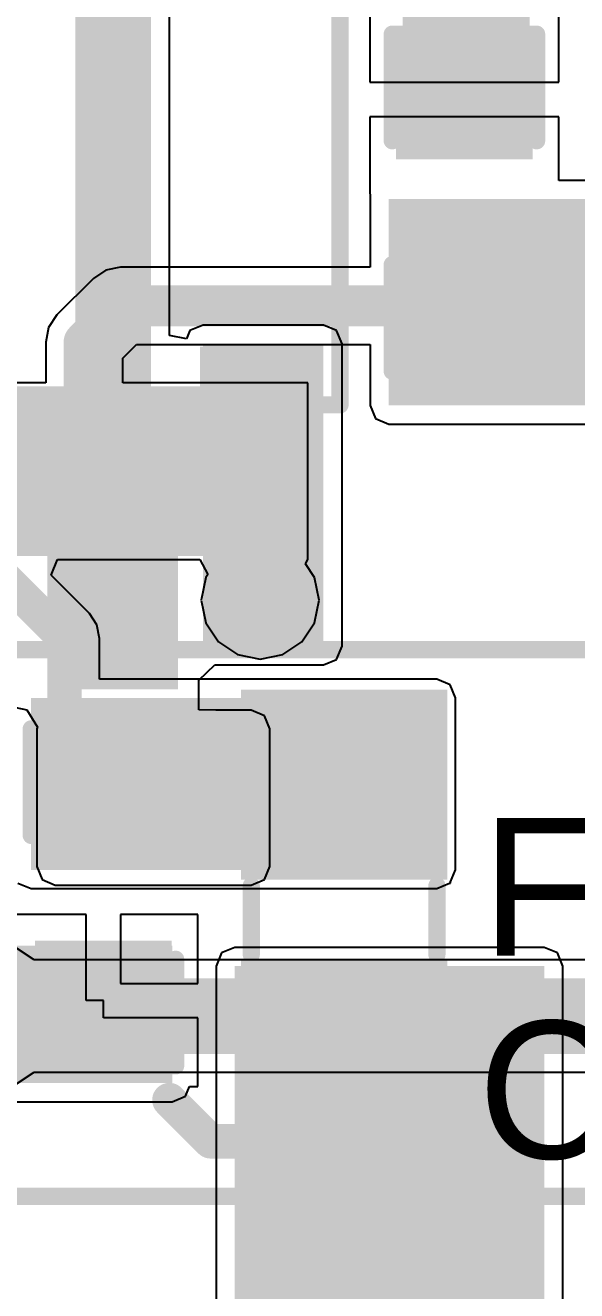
# Model space of a CAD drawing. Header units: millimetres. Extents: x -0.26 to 4.68, y -0.29 to 2.93.
# Drawn here: x 1.7881 to 1.9485, y 0.4526 to 0.8205 of the extents above; entities that cross this region are included whole.
import ezdxf

# ---------------------------------------------------------------- set-up
doc = ezdxf.new("R2010")
doc.units = ezdxf.units.MM
doc.header["$MEASUREMENT"] = 0
for name, color, linetype in [('BottomLayer', 5, 'Continuous'), ('BottomPaste', 16, 'Continuous'), ('BottomSolder', 6, 'Continuous'), ('Mechanical1', 6, 'Continuous'), ('TopLayer', 1, 'Continuous'), ('TopOverlay', 2, 'Continuous'), ('TopPaste', 8, 'Continuous'), ('TopSolder', 216, 'Continuous'), ('ViaHoleLayer', 16, 'Continuous')]:
    doc.layers.add(name, color=color, linetype=linetype)
doc.styles.add('Arial', font='', dxfattribs={"height": 0.2})
doc.styles.get('Arial').set_extended_font_data('Arial')

# ---------------------------------------------------------------- blocks, each defined once
blk = doc.blocks.new('14_TSSOP_26')
at = {"layer": 'TopLayer'}
for points in [[(-0.1299212, 0.08562995), (-0.0885826, 0.08562995), (-0.0885826, 0.06791345), (-0.1299212, 0.06791345)], [(0.0885827, 0.08562995), (0.1299213, 0.08562995), (0.1299213, 0.06791345), (0.0885827, 0.06791345)], [(-0.1299212, 0.06003935), (-0.0885826, 0.06003935), (-0.0885826, 0.04232285), (-0.1299212, 0.04232285)], [(0.0885827, 0.06003945), (0.1299213, 0.06003945), (0.1299213, 0.04232295), (0.0885827, 0.04232295)], [(-0.1299212, 0.03444885), (-0.0885826, 0.03444885), (-0.0885826, 0.01673235), (-0.1299212, 0.01673235)], [(0.0885827, 0.03444885), (0.1299213, 0.03444885), (0.1299213, 0.01673235), (0.0885827, 0.01673235)], [(-0.1299212, 0.00885825), (-0.0885826, 0.00885825), (-0.0885826, -0.00885825), (-0.1299212, -0.00885825)], [(0.0885827, 0.00885835), (0.1299213, 0.00885835), (0.1299213, -0.00885815), (0.0885827, -0.00885815)], [(-0.1299212, -0.01673225), (-0.0885826, -0.01673225), (-0.0885826, -0.03444875), (-0.1299212, -0.03444875)], [(0.0885827, -0.01673225), (0.1299213, -0.01673225), (0.1299213, -0.03444875), (0.0885827, -0.03444875)], [(-0.1299212, -0.04232285), (-0.0885826, -0.04232285), (-0.0885826, -0.06003935), (-0.1299212, -0.06003935)], [(0.0885827, -0.04232275), (0.1299213, -0.04232275), (0.1299213, -0.06003925), (0.0885827, -0.06003925)], [(-0.1299212, -0.06791335), (-0.0885826, -0.06791335), (-0.0885826, -0.08562985), (-0.1299212, -0.08562985)], [(0.0885827, -0.06791335), (0.1299213, -0.06791335), (0.1299213, -0.08562985), (0.0885827, -0.08562985)]]:
    blk.add_hatch(color=1, dxfattribs=at).paths.add_polyline_path(points)
at = {"layer": 'TopOverlay'}
blk.add_hatch(color=2, dxfattribs=at).paths.add_polyline_path([(-0.084008, 0.068), (-0.073008, 0.068), (-0.073008, 0.086), (-0.084008, 0.086)])
at = {"layer": 'TopPaste'}
for points in [[(-0.1299212, 0.08562995), (-0.0885826, 0.08562995), (-0.0885826, 0.06791345), (-0.1299212, 0.06791345)], [(0.0885827, 0.08562995), (0.1299213, 0.08562995), (0.1299213, 0.06791345), (0.0885827, 0.06791345)], [(-0.1299212, 0.06003935), (-0.0885826, 0.06003935), (-0.0885826, 0.04232285), (-0.1299212, 0.04232285)], [(0.0885827, 0.06003945), (0.1299213, 0.06003945), (0.1299213, 0.04232295), (0.0885827, 0.04232295)], [(-0.1299212, 0.03444885), (-0.0885826, 0.03444885), (-0.0885826, 0.01673235), (-0.1299212, 0.01673235)], [(0.0885827, 0.03444885), (0.1299213, 0.03444885), (0.1299213, 0.01673235), (0.0885827, 0.01673235)], [(-0.1299212, 0.00885825), (-0.0885826, 0.00885825), (-0.0885826, -0.00885825), (-0.1299212, -0.00885825)], [(0.0885827, 0.00885835), (0.1299213, 0.00885835), (0.1299213, -0.00885815), (0.0885827, -0.00885815)], [(-0.1299212, -0.01673225), (-0.0885826, -0.01673225), (-0.0885826, -0.03444875), (-0.1299212, -0.03444875)], [(0.0885827, -0.01673225), (0.1299213, -0.01673225), (0.1299213, -0.03444875), (0.0885827, -0.03444875)], [(-0.1299212, -0.04232285), (-0.0885826, -0.04232285), (-0.0885826, -0.06003935), (-0.1299212, -0.06003935)], [(0.0885827, -0.04232275), (0.1299213, -0.04232275), (0.1299213, -0.06003925), (0.0885827, -0.06003925)], [(-0.1299212, -0.06791335), (-0.0885826, -0.06791335), (-0.0885826, -0.08562985), (-0.1299212, -0.08562985)], [(0.0885827, -0.06791335), (0.1299213, -0.06791335), (0.1299213, -0.08562985), (0.0885827, -0.08562985)]]:
    blk.add_hatch(color=8, dxfattribs=at).paths.add_polyline_path(points)
at = {"layer": 'TopSolder'}
for points in [[(-0.1339212, 0.08962995), (-0.0845826, 0.08962995), (-0.0845826, 0.06391345), (-0.1339212, 0.06391345)], [(0.0845827, 0.08962995), (0.1339213, 0.08962995), (0.1339213, 0.06391345), (0.0845827, 0.06391345)], [(-0.1339212, 0.06403935), (-0.0845826, 0.06403935), (-0.0845826, 0.03832285), (-0.1339212, 0.03832285)], [(0.0845827, 0.06403945), (0.1339213, 0.06403945), (0.1339213, 0.03832295), (0.0845827, 0.03832295)], [(-0.1339212, 0.03844885), (-0.0845826, 0.03844885), (-0.0845826, 0.01273235), (-0.1339212, 0.01273235)], [(0.0845827, 0.03844885), (0.1339213, 0.03844885), (0.1339213, 0.01273235), (0.0845827, 0.01273235)], [(-0.1339212, 0.01285825), (-0.0845826, 0.01285825), (-0.0845826, -0.01285825), (-0.1339212, -0.01285825)], [(0.0845827, 0.01285835), (0.1339213, 0.01285835), (0.1339213, -0.01285815), (0.0845827, -0.01285815)], [(-0.1339212, -0.01273225), (-0.0845826, -0.01273225), (-0.0845826, -0.03844875), (-0.1339212, -0.03844875)], [(0.0845827, -0.01273225), (0.1339213, -0.01273225), (0.1339213, -0.03844875), (0.0845827, -0.03844875)], [(-0.1339212, -0.03832285), (-0.0845826, -0.03832285), (-0.0845826, -0.06403935), (-0.1339212, -0.06403935)], [(0.0845827, -0.03832275), (0.1339213, -0.03832275), (0.1339213, -0.06403925), (0.0845827, -0.06403925)], [(-0.1339212, -0.06391335), (-0.0845826, -0.06391335), (-0.0845826, -0.08962985), (-0.1339212, -0.08962985)], [(0.0845827, -0.06391335), (0.1339213, -0.06391335), (0.1339213, -0.08962985), (0.0845827, -0.08962985)]]:
    blk.add_hatch(color=216, dxfattribs=at).paths.add_polyline_path(points)
at = {"layer": 'TopOverlay'}
for points, const_width in [([(-0.09, 0.1), (-0.09, 0.092)], 0.005), ([(-0.09, 0.1), (0.0900001, 0.1)], 0.005), ([(0.0900001, 0.1), (0.0900001, 0.092)], 0.005), ([(-0.141, 0.082), (-0.141, 0.072)], 0.007874), ([(-0.141, 0.082), (-0.136, 0.077)], 0.007874), ([(-0.136, 0.077), (-0.141, 0.072)], 0.007874), ([(-0.09, -0.0919999), (-0.09, -0.0999999)], 0.005), ([(0.0900001, -0.0919999), (0.0900001, -0.0999999)], 0.005), ([(-0.09, -0.0999999), (0.0900001, -0.0999999)], 0.005)]:
    blk.add_lwpolyline(points, dxfattribs=dict(at, const_width=const_width))
for points, const_width in [([(-0.09125, 0.1, 1), (-0.08875, 0.1, 1)], 0.0025), ([(-0.09125, 0.1, 1), (-0.08875, 0.1, 1)], 0.0025), ([(0.0887501, 0.1, 1), (0.0912501, 0.1, 1)], 0.0025), ([(0.0887501, 0.1, 1), (0.0912501, 0.1, 1)], 0.0025), ([(-0.09125, 0.092, 1), (-0.08875, 0.092, 1)], 0.0025), ([(0.0887501, 0.092, 1), (0.0912501, 0.092, 1)], 0.0025), ([(-0.1429685, 0.082, 1), (-0.1390315, 0.082, 1)], 0.003937), ([(-0.1429685, 0.082, 1), (-0.1390315, 0.082, 1)], 0.003937), ([(-0.1379685, 0.077, 1), (-0.1340315, 0.077, 1)], 0.003937), ([(-0.1379685, 0.077, 1), (-0.1340315, 0.077, 1)], 0.003937), ([(-0.1429685, 0.072, 1), (-0.1390315, 0.072, 1)], 0.003937), ([(-0.1429685, 0.072, 1), (-0.1390315, 0.072, 1)], 0.003937), ([(-0.09125, -0.0919999, 1), (-0.08875, -0.0919999, 1)], 0.0025), ([(0.0887501, -0.0919999, 1), (0.0912501, -0.0919999, 1)], 0.0025), ([(-0.09125, -0.0999999, 1), (-0.08875, -0.0999999, 1)], 0.0025), ([(-0.09125, -0.0999999, 1), (-0.08875, -0.0999999, 1)], 0.0025), ([(0.0887501, -0.0999999, 1), (0.0912501, -0.0999999, 1)], 0.0025), ([(0.0887501, -0.0999999, 1), (0.0912501, -0.0999999, 1)], 0.0025)]:
    blk.add_lwpolyline(points, format="xyb", close=True, dxfattribs=dict(at, const_width=const_width))
blk = doc.blocks.new('R___0603_B_64')
at = {"layer": 'BottomLayer'}
for points in [[(-0.045, -0.0175), (-0.045, 0.0175), (-0.015, 0.0175), (-0.015, -0.0175)], [(0.015, -0.0175), (0.015, 0.0175), (0.045, 0.0175), (0.045, -0.0175)]]:
    blk.add_hatch(color=5, dxfattribs=at).paths.add_polyline_path(points)
at = {"layer": 'BottomPaste'}
for points in [[(-0.045, -0.0175), (-0.045, 0.0175), (-0.015, 0.0175), (-0.015, -0.0175)], [(0.015, -0.0175), (0.015, 0.0175), (0.045, 0.0175), (0.045, -0.0175)]]:
    blk.add_hatch(color=16, dxfattribs=at).paths.add_polyline_path(points)
at = {"layer": 'BottomSolder'}
for points in [[(-0.049, -0.0215), (-0.049, 0.0215), (-0.011, 0.0215), (-0.011, -0.0215)], [(0.011, -0.0215), (0.011, 0.0215), (0.049, 0.0215), (0.049, -0.0215)]]:
    blk.add_hatch(color=6, dxfattribs=at).paths.add_polyline_path(points)
blk = doc.blocks.new('ZIO_101954_95')
at = {"layer": 'Mechanical1', "const_width": 0.005}
blk.add_lwpolyline([(-0.719, -1.74), (0.719, -1.74)], dxfattribs=at)
blk = doc.blocks.new('1_5_____RGB_OLED_97')
at = {"layer": 'Mechanical1', "const_width": 0.005}
blk.add_lwpolyline([(-0.7399999, 0.1099999), (-0.74, -1.6660001)], dxfattribs=at)
blk = doc.blocks.new('I___0805_110')
at = {"layer": 'TopLayer'}
for points in [[(-0.06299205, 0.02598425), (-0.01574795, 0.02598425), (-0.01574795, -0.02598425), (-0.06299205, -0.02598425)], [(0.01574815, 0.02598425), (0.06299225, 0.02598425), (0.06299225, -0.02598425), (0.01574815, -0.02598425)]]:
    blk.add_hatch(color=1, dxfattribs=at).paths.add_polyline_path(points)
at = {"layer": 'TopPaste'}
for points in [[(-0.06299205, 0.02598425), (-0.01574795, 0.02598425), (-0.01574795, -0.02598425), (-0.06299205, -0.02598425)], [(0.01574815, 0.02598425), (0.06299225, 0.02598425), (0.06299225, -0.02598425), (0.01574815, -0.02598425)]]:
    blk.add_hatch(color=8, dxfattribs=at).paths.add_polyline_path(points)
at = {"layer": 'TopSolder'}
for points in [[(-0.06699205, 0.02998425), (-0.01174795, 0.02998425), (-0.01174795, -0.02998425), (-0.06699205, -0.02998425)], [(0.01174815, 0.02998425), (0.06699225, 0.02998425), (0.06699225, -0.02998425), (0.01174815, -0.02998425)]]:
    blk.add_hatch(color=216, dxfattribs=at).paths.add_polyline_path(points)
at = {"layer": 'TopOverlay', "const_width": 0.005}
for points in [[(-0.01, 0.027), (0.01, 0.027)], [(-0.01, -0.027), (0.01, -0.027)]]:
    blk.add_lwpolyline(points, dxfattribs=at)
at = {"layer": 'TopOverlay', "const_width": 0.0025}
for points in [[(-0.01125, 0.027, 1), (-0.00875, 0.027, 1)], [(0.00875, 0.027, 1), (0.01125, 0.027, 1)], [(-0.01125, -0.027, 1), (-0.00875, -0.027, 1)], [(0.00875, -0.027, 1), (0.01125, -0.027, 1)]]:
    blk.add_lwpolyline(points, format="xyb", close=True, dxfattribs=at)
blk = doc.blocks.new('SOD_323_B_136')
at = {"layer": 'BottomLayer'}
for points in [[(-0.02952755, -0.01771655), (-0.06102365, -0.01771655), (-0.06102365, 0.01771655), (-0.02952755, 0.01771655)], [(0.06102365, -0.01771655), (0.02952755, -0.01771655), (0.02952755, 0.01771655), (0.06102365, 0.01771655)]]:
    blk.add_hatch(color=5, dxfattribs=at).paths.add_polyline_path(points)
at = {"layer": 'BottomPaste'}
for points in [[(-0.02952755, -0.01771655), (-0.06102365, -0.01771655), (-0.06102365, 0.01771655), (-0.02952755, 0.01771655)], [(0.06102365, -0.01771655), (0.02952755, -0.01771655), (0.02952755, 0.01771655), (0.06102365, 0.01771655)]]:
    blk.add_hatch(color=16, dxfattribs=at).paths.add_polyline_path(points)
at = {"layer": 'BottomSolder'}
for points in [[(-0.02736215, -0.01988195), (-0.06318905, -0.01988195), (-0.06318905, 0.01988195), (-0.02736215, 0.01988195)], [(0.06318905, -0.01988195), (0.02736215, -0.01988195), (0.02736215, 0.01988195), (0.06318905, 0.01988195)]]:
    blk.add_hatch(color=6, dxfattribs=at).paths.add_polyline_path(points)
blk = doc.blocks.new('C___0603_173')
at = {"layer": 'TopLayer'}
for points in [[(-0.015, 0.0175), (-0.015, -0.0175), (-0.045, -0.0175), (-0.045, 0.0175)], [(0.045, 0.0175), (0.045, -0.0175), (0.015, -0.0175), (0.015, 0.0175)]]:
    blk.add_hatch(color=1, dxfattribs=at).paths.add_polyline_path(points)
at = {"layer": 'TopPaste'}
for points in [[(-0.015, 0.0175), (-0.015, -0.0175), (-0.045, -0.0175), (-0.045, 0.0175)], [(0.045, 0.0175), (0.045, -0.0175), (0.015, -0.0175), (0.015, 0.0175)]]:
    blk.add_hatch(color=8, dxfattribs=at).paths.add_polyline_path(points)
at = {"layer": 'TopSolder'}
for points in [[(-0.0126378, 0.0198622), (-0.0126378, -0.0198622), (-0.0473622, -0.0198622), (-0.0473622, 0.0198622)], [(0.0473622, 0.0198622), (0.0473622, -0.0198622), (0.0126378, -0.0198622), (0.0126378, 0.0198622)]]:
    blk.add_hatch(color=216, dxfattribs=at).paths.add_polyline_path(points)
at = {"layer": 'TopOverlay', "const_width": 0.005}
for points in [[(-0.049, -0.021), (-0.049, 0.021)], [(-0.018, 0.021), (-0.049, 0.021)], [(0.049, 0.021), (0.018, 0.021)], [(0.049, -0.021), (0.049, 0.021)], [(-0.018, -0.021), (-0.049, -0.021)], [(0.049, -0.021), (0.018, -0.021)]]:
    blk.add_lwpolyline(points, dxfattribs=at)
at = {"layer": 'TopOverlay', "const_width": 0.0025}
for points in [[(-0.05025, 0.021, 1), (-0.04775, 0.021, 1)], [(-0.05025, 0.021, 1), (-0.04775, 0.021, 1)], [(-0.01925, 0.021, 1), (-0.01675, 0.021, 1)], [(0.01675, 0.021, 1), (0.01925, 0.021, 1)], [(0.04775, 0.021, 1), (0.05025, 0.021, 1)], [(0.04775, 0.021, 1), (0.05025, 0.021, 1)], [(-0.05025, -0.021, 1), (-0.04775, -0.021, 1)], [(-0.05025, -0.021, 1), (-0.04775, -0.021, 1)], [(-0.01925, -0.021, 1), (-0.01675, -0.021, 1)], [(0.01675, -0.021, 1), (0.01925, -0.021, 1)], [(0.04775, -0.021, 1), (0.05025, -0.021, 1)], [(0.04775, -0.021, 1), (0.05025, -0.021, 1)]]:
    blk.add_lwpolyline(points, format="xyb", close=True, dxfattribs=at)
blk = doc.blocks.new('C___0603_B_175')
at = {"layer": 'BottomLayer'}
for points in [[(-0.045, -0.0175), (-0.045, 0.0175), (-0.015, 0.0175), (-0.015, -0.0175)], [(0.015, -0.0175), (0.015, 0.0175), (0.045, 0.0175), (0.045, -0.0175)]]:
    blk.add_hatch(color=5, dxfattribs=at).paths.add_polyline_path(points)
at = {"layer": 'BottomPaste'}
for points in [[(-0.045, -0.0175), (-0.045, 0.0175), (-0.015, 0.0175), (-0.015, -0.0175)], [(0.015, -0.0175), (0.015, 0.0175), (0.045, 0.0175), (0.045, -0.0175)]]:
    blk.add_hatch(color=16, dxfattribs=at).paths.add_polyline_path(points)
at = {"layer": 'BottomSolder'}
for points in [[(-0.0473622, -0.0198622), (-0.0473622, 0.0198622), (-0.0126378, 0.0198622), (-0.0126378, -0.0198622)], [(0.0126378, -0.0198622), (0.0126378, 0.0198622), (0.0473622, 0.0198622), (0.0473622, -0.0198622)]]:
    blk.add_hatch(color=6, dxfattribs=at).paths.add_polyline_path(points)
blk = doc.blocks.new('C___0603_179')
at = {"layer": 'TopLayer'}
for points in [[(-0.015, 0.0175), (-0.015, -0.0175), (-0.045, -0.0175), (-0.045, 0.0175)], [(0.045, 0.0175), (0.045, -0.0175), (0.015, -0.0175), (0.015, 0.0175)]]:
    blk.add_hatch(color=1, dxfattribs=at).paths.add_polyline_path(points)
at = {"layer": 'TopPaste'}
for points in [[(-0.015, 0.0175), (-0.015, -0.0175), (-0.045, -0.0175), (-0.045, 0.0175)], [(0.045, 0.0175), (0.045, -0.0175), (0.015, -0.0175), (0.015, 0.0175)]]:
    blk.add_hatch(color=8, dxfattribs=at).paths.add_polyline_path(points)
at = {"layer": 'TopSolder'}
for points in [[(-0.0126378, 0.0198622), (-0.0126378, -0.0198622), (-0.0473622, -0.0198622), (-0.0473622, 0.0198622)], [(0.0473622, 0.0198622), (0.0473622, -0.0198622), (0.0126378, -0.0198622), (0.0126378, 0.0198622)]]:
    blk.add_hatch(color=216, dxfattribs=at).paths.add_polyline_path(points)
at = {"layer": 'TopOverlay', "const_width": 0.005}
for points in [[(-0.018, 0.021), (-0.049, 0.021)], [(-0.049, -0.021), (-0.049, 0.021)], [(0.049, 0.021), (0.018, 0.021)], [(0.049, -0.021), (0.049, 0.021)], [(-0.018, -0.021), (-0.049, -0.021)], [(0.049, -0.021), (0.018, -0.021)]]:
    blk.add_lwpolyline(points, dxfattribs=at)
at = {"layer": 'TopOverlay', "const_width": 0.0025}
for points in [[(-0.05025, 0.021, 1), (-0.04775, 0.021, 1)], [(-0.05025, 0.021, 1), (-0.04775, 0.021, 1)], [(-0.01925, 0.021, 1), (-0.01675, 0.021, 1)], [(0.01675, 0.021, 1), (0.01925, 0.021, 1)], [(0.04775, 0.021, 1), (0.05025, 0.021, 1)], [(0.04775, 0.021, 1), (0.05025, 0.021, 1)], [(-0.05025, -0.021, 1), (-0.04775, -0.021, 1)], [(-0.05025, -0.021, 1), (-0.04775, -0.021, 1)], [(-0.01925, -0.021, 1), (-0.01675, -0.021, 1)], [(0.01675, -0.021, 1), (0.01925, -0.021, 1)], [(0.04775, -0.021, 1), (0.05025, -0.021, 1)], [(0.04775, -0.021, 1), (0.05025, -0.021, 1)]]:
    blk.add_lwpolyline(points, format="xyb", close=True, dxfattribs=at)

msp = doc.modelspace()

# ---------------------------------------------------------------- hatches: boundary and pattern name
at = {"layer": 'BottomLayer'}
for points in [[(1.8398226, 0.6399486), (1.8748226, 0.6399486), (1.8748226, 0.7279486), (1.8398226, 0.7279486)], [(1.7968226, 0.5759486), (1.8538226, 0.5759486), (1.8538226, 0.6159486), (1.7968226, 0.6159486)]]:
    msp.add_hatch(color=5, dxfattribs=at).paths.add_polyline_path(points)
h = msp.add_hatch(color=5, dxfattribs=at)
edge = h.paths.add_edge_path()
edge.add_arc((1.8564131, 0.6533581), 0.011811, 0, 360)
h = msp.add_hatch(color=5, dxfattribs=at)
edge = h.paths.add_edge_path()
edge.add_arc((1.8418226, 0.5969486), 0.011811, 0, 360)
at = {"layer": 'BottomSolder'}
h = msp.add_hatch(color=6, dxfattribs=at)
edge = h.paths.add_edge_path()
edge.add_arc((1.8564131, 0.6533581), 0.0059055, 0, 360)
h = msp.add_hatch(color=6, dxfattribs=at)
edge = h.paths.add_edge_path()
edge.add_arc((1.8418226, 0.5969486), 0.0059055, 0, 360)
at = {"layer": 'TopLayer'}
for points in [[(1.8978226, 0.7829486), (1.9348226, 0.7829486), (1.9348226, 0.8649486), (1.8978226, 0.8649486)], [(1.8938226, 0.71), (1.997, 0.71), (1.997, 0.77), (1.8938226, 0.77)], [(1.78978, 0.5749486), (1.9078226, 0.5749486), (1.9078226, 0.6249486), (1.78978, 0.6249486)], [(1.7348226, 0.5129486), (1.8308226, 0.5129486), (1.8308226, 0.5529486), (1.7348226, 0.5529486)], [(1.8490226, 0.2989486), (1.9390226, 0.2989486), (1.9390226, 0.5469486), (1.8490226, 0.5469486)]]:
    msp.add_hatch(color=1, dxfattribs=at).paths.add_polyline_path(points)
h = msp.add_hatch(color=1, dxfattribs=at)
edge = h.paths.add_edge_path()
edge.add_arc((1.8564131, 0.6533581), 0.011811, 0, 360)
h = msp.add_hatch(color=1, dxfattribs=at)
edge = h.paths.add_edge_path()
edge.add_arc((1.8418226, 0.5969486), 0.011811, 0, 360)
at = {"layer": 'TopSolder'}
h = msp.add_hatch(color=216, dxfattribs=at)
edge = h.paths.add_edge_path()
edge.add_arc((1.8564131, 0.6533581), 0.0059055, 0, 360)
h = msp.add_hatch(color=216, dxfattribs=at)
edge = h.paths.add_edge_path()
edge.add_arc((1.8418226, 0.5969486), 0.0059055, 0, 360)
at = {"layer": 'ViaHoleLayer'}
h = msp.add_hatch(color=16, dxfattribs=at)
edge = h.paths.add_edge_path()
edge.add_arc((1.8564131, 0.6533581), 0.0059055, 0, 360)
h = msp.add_hatch(color=16, dxfattribs=at)
edge = h.paths.add_edge_path()
edge.add_arc((1.8418226, 0.5969486), 0.0059055, 0, 360)

# ---------------------------------------------------------------- linework, layer by layer
at = {"layer": 'BottomLayer'}
for p, q in [((1.8299983, 0.7303621), (1.8299983, 0.8298984)), ((1.8398226, 0.7333606), (1.8359957, 0.7317755)), ((1.8748226, 0.7333606), (1.8398226, 0.7333606)), ((1.8786495, 0.7317755), (1.8748226, 0.7333606)), ((1.8349983, 0.7293675), (1.8299983, 0.7303621)), ((1.8359957, 0.7317755), (1.8349983, 0.7293675)), ((1.8802346, 0.7279486), (1.8786495, 0.7317755)), ((1.8802346, 0.6399486), (1.8802346, 0.7279486)), ((1.8786495, 0.6361217), (1.8802346, 0.6399486)), ((1.838547, 0.6300649), (1.843194, 0.6345366)), ((1.843194, 0.6345366), (1.8748226, 0.6345366)), ((1.8748226, 0.6345366), (1.8786495, 0.6361217)), ((1.8385471, 0.6214487), (1.838547, 0.6300649)), ((1.7853452, 0.6221294), (1.788547, 0.6214485)), ((1.788547, 0.6214485), (1.7916177, 0.6164485)), ((1.8435106, 0.6213606), (1.8385471, 0.6214487)), ((1.8538226, 0.6213606), (1.8435106, 0.6213606)), ((1.8576495, 0.6197755), (1.8538226, 0.6213606)), ((1.8592346, 0.6159486), (1.8576495, 0.6197755)), ((1.7916177, 0.6164485), (1.7914106, 0.6159486)), ((1.7914106, 0.6159486), (1.7914106, 0.5759486)), ((1.8592346, 0.5759486), (1.8592346, 0.6159486)), ((1.7914106, 0.5759486), (1.7929957, 0.5721217)), ((1.8576495, 0.5721217), (1.8592346, 0.5759486)), ((1.7929957, 0.5721217), (1.7968226, 0.5705366)), ((1.7968226, 0.5705366), (1.8538226, 0.5705366)), ((1.8538226, 0.5705366), (1.8576495, 0.5721217)), ((1.7906666, 0.5487621), (1.7843328, 0.5529941)), ((2.2165653, 0.5487621), (1.7906666, 0.5487621)), ((1.7843328, 0.5119031), (1.7906666, 0.5161351)), ((1.7906666, 0.5161351), (2.3949786, 0.5161351))]:
    msp.add_line(p, q, dxfattribs=at)
at = {"layer": 'BottomLayer', "const_width": 0.022}
for points in [[(1.8136848, 0.6490864), (1.8136848, 0.8448108)], [(1.813547, 0.6489486), (1.8136848, 0.6490864)], [(1.7758226, 0.5324486), (2.2233226, 0.5324486)]]:
    msp.add_lwpolyline(points, dxfattribs=at)
at = {"layer": 'BottomLayer', "const_width": 0.011}
for points in [[(1.808047, 0.6489486, 1), (1.819047, 0.6489486, 1)], [(1.8081848, 0.6490864, 1), (1.8191848, 0.6490864, 1)], [(1.8081848, 0.6490864, 1), (1.8191848, 0.6490864, 1)]]:
    msp.add_lwpolyline(points, format="xyb", close=True, dxfattribs=at)
at = {"layer": 'TopLayer'}
for p, q in [((1.9433226, 0.8199486), (1.9433226, 0.8399486)), ((1.8883226, 0.8296271), (1.8883226, 0.8039486)), ((1.9433226, 0.8039486), (1.9433226, 0.8199486)), ((1.8883226, 0.8039486), (1.9158226, 0.8039486)), ((1.9158226, 0.8039486), (1.9433226, 0.8039486)), ((1.9158226, 0.7939486), (1.8883226, 0.7939486)), ((1.8883226, 0.7939486), (1.8883226, 0.7739488)), ((1.9433226, 0.7939486), (1.9158226, 0.7939486)), ((1.9433226, 0.775412), (1.9433226, 0.7939486)), ((1.8883226, 0.7739488), (1.8883224, 0.7739486)), ((1.8883224, 0.7739486), (1.8883225, 0.7739486)), ((1.8883225, 0.7739486), (1.8884106, 0.7689851)), ((1.956588, 0.775412), (1.9433226, 0.775412)), ((1.8884106, 0.7689851), (1.8884106, 0.7501641)), ((1.8115306, 0.7493104), (1.807892, 0.7468792)), ((1.8158226, 0.7501642), (1.8115306, 0.7493104)), ((1.8158231, 0.7501641), (1.8158226, 0.7501642)), ((1.8884106, 0.7501641), (1.8158231, 0.7501641)), ((1.8078918, 0.7468789), (1.7973014, 0.7362886)), ((1.807892, 0.7468792), (1.8078918, 0.7468789)), ((1.7973014, 0.7362886), (1.7948702, 0.73265)), ((1.7948702, 0.73265), (1.7940164, 0.728358)), ((1.7940164, 0.728358), (1.7940165, 0.7283575)), ((1.7940165, 0.7283575), (1.7940165, 0.7165753)), ((1.8164475, 0.7237123), (1.8204682, 0.7277331)), ((1.8204682, 0.7277331), (1.8884106, 0.7277331)), ((1.8884106, 0.7277331), (1.8884106, 0.71)), ((1.8164475, 0.7165753), (1.8164475, 0.7237123)), ((1.7940165, 0.7165753), (1.7396759, 0.7165753)), ((1.8702713, 0.7165753), (1.8164475, 0.7165753)), ((1.8702713, 0.6652368), (1.8702713, 0.7165753)), ((1.8884106, 0.71), (1.8899957, 0.7061731)), ((1.8899957, 0.7061731), (1.8938226, 0.704588)), ((1.8938226, 0.704588), (1.956588, 0.704588)), ((1.7955731, 0.6606173), (1.7974866, 0.6652367)), ((1.7974866, 0.6652367), (1.8388283, 0.6652367)), ((1.8388283, 0.6652367), (1.8411853, 0.660827)), ((1.8695705, 0.6639255), (1.8702714, 0.6652368)), ((1.8722487, 0.6599174), (1.8695705, 0.6639255)), ((1.8702714, 0.6652368), (1.8702713, 0.6652368)), ((1.8067267, 0.6494637), (1.7955731, 0.6606173)), ((1.8405775, 0.6599174), (1.8392728, 0.6533581)), ((1.8411853, 0.660827), (1.8405775, 0.6599174)), ((1.8735534, 0.6533581), (1.8722487, 0.6599174)), ((1.8392728, 0.6533581), (1.8405775, 0.6467988)), ((1.8722487, 0.6467988), (1.8735534, 0.6533581)), ((1.8089369, 0.6461559), (1.8067267, 0.6494637)), ((1.809713, 0.6422541), (1.8089369, 0.6461559)), ((1.8405775, 0.6467988), (1.8442931, 0.6412381)), ((1.8685331, 0.6412381), (1.8722487, 0.6467988)), ((1.809713, 0.6303606), (1.809713, 0.6422541)), ((1.8442931, 0.6412381), (1.8498538, 0.6375225)), ((1.8629724, 0.6375225), (1.8685331, 0.6412381)), ((1.8498538, 0.6375225), (1.8564131, 0.6362178)), ((1.8564131, 0.6362178), (1.8629724, 0.6375225)), ((1.9078226, 0.6303606), (1.809713, 0.6303606)), ((1.9116495, 0.6287755), (1.9078226, 0.6303606)), ((1.9132346, 0.6249486), (1.9116495, 0.6287755)), ((1.9132346, 0.5749486), (1.9132346, 0.6249486)), ((1.9118068, 0.5715015), (1.9132346, 0.5749486)), ((1.7859531, 0.5711217), (1.78978, 0.5695366)), ((1.9078226, 0.5695366), (1.911517, 0.5710668)), ((1.911517, 0.5710668), (1.9118068, 0.5710668)), ((1.9118068, 0.5710668), (1.9118068, 0.5715015)), ((1.78978, 0.5695366), (1.9078226, 0.5695366)), ((1.8058226, 0.5619486), (1.7833226, 0.5619486)), ((1.8058226, 0.5369486), (1.8058226, 0.5619486)), ((1.8383226, 0.5619486), (1.8158226, 0.5619486)), ((1.8158226, 0.5619486), (1.8158226, 0.5419486)), ((1.8383226, 0.5419486), (1.8383226, 0.5619486)), ((1.8490226, 0.5523606), (1.8451957, 0.5507755)), ((1.9390226, 0.5523606), (1.8490226, 0.5523606)), ((1.9428495, 0.5507755), (1.9390226, 0.5523606)), ((1.8451957, 0.5507755), (1.8436106, 0.5469486)), ((1.9444346, 0.5469486), (1.9428495, 0.5507755)), ((1.8436106, 0.5469486), (1.8436106, 0.4113606)), ((1.9444346, 0.2989486), (1.9444346, 0.5469486)), ((1.8158226, 0.5419486), (1.8383226, 0.5419486)), ((1.8108226, 0.5369486), (1.8058226, 0.5369486)), ((1.8108226, 0.5319486), (1.8108226, 0.5369486)), ((1.8383226, 0.5319486), (1.8108226, 0.5319486)), ((1.8383226, 0.5119486), (1.8383226, 0.5319486)), ((1.8346495, 0.5091217), (1.8358204, 0.5119486)), ((1.8358204, 0.5119486), (1.8383226, 0.5119486)), ((1.8308226, 0.5075366), (1.8346495, 0.5091217)), ((1.7348226, 0.5075366), (1.8308226, 0.5075366))]:
    msp.add_line(p, q, dxfattribs=at)
for points, const_width in [([(1.805232, 0.728358), (1.8158226, 0.7389486)], 0.012), ([(1.8158226, 0.7389486), (1.9158226, 0.7389486)], 0.012), ([(1.805232, 0.690906), (1.805232, 0.728358)], 0.012), ([(1.8564131, 0.6533581), (1.8564131, 0.690906)], 0.012), ([(1.7806237, 0.6611475), (1.7995171, 0.6422541)], 0.01), ([(1.7995171, 0.6199486), (1.7995171, 0.6422541)], 0.01), ([(1.7995171, 0.6199486), (1.8108488, 0.6086169)], 0.01), ([(1.8108488, 0.6086169), (1.8249909, 0.6086169)], 0.01), ([(1.8249909, 0.6086169), (1.8336592, 0.5999486)], 0.01), ([(1.8336592, 0.5999486), (1.8478013, 0.5999486)], 0.01), ([(1.8780824, 0.5969486), (1.8808226, 0.5996888)], 0.008), ([(1.8108226, 0.5969486), (1.8418226, 0.5969486)], 0.012), ([(1.8418226, 0.5969486), (1.8478013, 0.5969486)], 0.012), ([(1.8478013, 0.5969486), (1.8780824, 0.5969486)], 0.012), ([(1.8806226, 0.5207486), (1.8808226, 0.5209486)], 0.04)]:
    msp.add_lwpolyline(points, dxfattribs=dict(at, const_width=const_width))
for points, const_width in [([(1.8128226, 0.7389486, 1), (1.8188226, 0.7389486, 1)], 0.006), ([(1.8128226, 0.7389486, 1), (1.8188226, 0.7389486, 1)], 0.006), ([(1.9128226, 0.7389486, 1), (1.9188226, 0.7389486, 1)], 0.006), ([(1.802232, 0.728358, 1), (1.808232, 0.728358, 1)], 0.006), ([(1.802232, 0.728358, 1), (1.808232, 0.728358, 1)], 0.006), ([(1.802232, 0.690906, 1), (1.808232, 0.690906, 1)], 0.006), ([(1.8534131, 0.690906, 1), (1.8594131, 0.690906, 1)], 0.006), ([(1.8534131, 0.6533581, 1), (1.8594131, 0.6533581, 1)], 0.006), ([(1.7970171, 0.6422541, 1), (1.8020171, 0.6422541, 1)], 0.005), ([(1.7970171, 0.6422541, 1), (1.8020171, 0.6422541, 1)], 0.005), ([(1.7970171, 0.6199486, 1), (1.8020171, 0.6199486, 1)], 0.005), ([(1.7970171, 0.6199486, 1), (1.8020171, 0.6199486, 1)], 0.005), ([(1.8083488, 0.6086169, 1), (1.8133488, 0.6086169, 1)], 0.005), ([(1.8083488, 0.6086169, 1), (1.8133488, 0.6086169, 1)], 0.005), ([(1.8224909, 0.6086169, 1), (1.8274909, 0.6086169, 1)], 0.005), ([(1.8224909, 0.6086169, 1), (1.8274909, 0.6086169, 1)], 0.005), ([(1.8311592, 0.5999486, 1), (1.8361592, 0.5999486, 1)], 0.005), ([(1.8311592, 0.5999486, 1), (1.8361592, 0.5999486, 1)], 0.005), ([(1.8453013, 0.5999486, 1), (1.8503013, 0.5999486, 1)], 0.005), ([(1.8788226, 0.5996888, 1), (1.8828226, 0.5996888, 1)], 0.004), ([(1.8078226, 0.5969486, 1), (1.8138226, 0.5969486, 1)], 0.006), ([(1.8388226, 0.5969486, 1), (1.8448226, 0.5969486, 1)], 0.006), ([(1.8388226, 0.5969486, 1), (1.8448226, 0.5969486, 1)], 0.006), ([(1.8448013, 0.5969486, 1), (1.8508013, 0.5969486, 1)], 0.006), ([(1.8448013, 0.5969486, 1), (1.8508013, 0.5969486, 1)], 0.006), ([(1.8750824, 0.5969486, 1), (1.8810824, 0.5969486, 1)], 0.006), ([(1.8760824, 0.5969486, 1), (1.8800824, 0.5969486, 1)], 0.004), ([(1.8708226, 0.5209486, 1), (1.8908226, 0.5209486, 1)], 0.02), ([(1.8706226, 0.5207486, 1), (1.8906226, 0.5207486, 1)], 0.02)]:
    msp.add_lwpolyline(points, format="xyb", close=True, dxfattribs=dict(at, const_width=const_width))
at = {"layer": 'TopOverlay', "const_width": 0.01}
for points in [[(1.83, 0.508), (1.842, 0.496)], [(1.842, 0.496), (1.905, 0.496)]]:
    msp.add_lwpolyline(points, dxfattribs=at)
at = {"layer": 'TopOverlay', "const_width": 0.005}
for points in [[(1.8275, 0.508, 1), (1.8325, 0.508, 1)], [(1.8395, 0.496, 1), (1.8445, 0.496, 1)], [(1.8395, 0.496, 1), (1.8445, 0.496, 1)], [(1.9025, 0.496, 1), (1.9075, 0.496, 1)]]:
    msp.add_lwpolyline(points, format="xyb", close=True, dxfattribs=at)

# ---------------------------------------------------------------- block references
for name, p in [('ZIO_101954_95', (2.244999, 2.219996)), ('SOD_323_B_136', (1.811547, 0.707177)), ('C___0603_B_175', (1.7828226, 0.5979486))]:
    msp.add_blockref(name, p)
for name, p, rotation in [('1_5_____RGB_OLED_97', (1.4668226, 1.3789486), 90), ('14_TSSOP_26', (1.7796415, 0.8001579), 90), ('C___0603_179', (1.9158226, 0.7689486), 270), ('R___0603_B_64', (1.783547, 0.6489486), 180), ('I___0805_110', (1.8808226, 0.5603186), 90), ('C___0603_173', (1.8108226, 0.5669486), 270)]:
    msp.add_blockref(name, p, dxfattribs=dict(rotation=rotation))

# ---------------------------------------------------------------- texts
at = {"layer": 'TopOverlay', "style": 'Arial'}
for s, p in [('FB9', (1.9206839, 0.5500065)), ('C28', (1.9196839, 0.4910065))]:
    msp.add_text(s, height=0.04, dxfattribs=at).set_placement(p)

doc.saveas('drawing.dxf')
